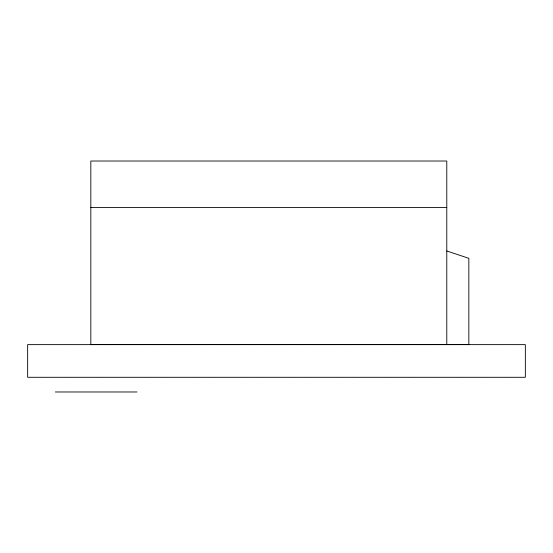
<?xml version="1.0" encoding="UTF-8"?>
<svg xmlns="http://www.w3.org/2000/svg" width="553" height="553" viewBox="0 0 553 553"><rect width="100%" height="100%" fill="white"/><g stroke="black" fill="none" stroke-linecap="round" stroke-linejoin="round"><path stroke-width="0.83" d="M90.823 207.555L446.789 207.555M47.15 344.63L27.65 344.63L27.65 377.291L47.15 377.291M47.676 344.63L66.643 344.63M67.169 344.63L95.89 344.63M96.416 344.63L115.383 344.63M115.916 344.63L144.63 344.63M145.156 344.63L164.13 344.63M164.656 344.63L193.377 344.63M193.903 344.63L212.87 344.63M213.396 344.63L242.117 344.63M242.643 344.63L261.617 344.63M262.143 344.63L290.857 344.63M291.383 344.63L310.357 344.63M310.883 344.63L339.604 344.63M340.13 344.63L359.097 344.63M359.623 344.63L388.344 344.63M388.87 344.63L407.844 344.63M408.37 344.63L437.084 344.63M437.617 344.63L456.584 344.63M457.11 344.63L485.831 344.63M486.357 344.63L505.324 344.63M505.85 344.63L525.35 344.63L525.35 377.291L505.85 377.291M47.676 377.291L66.643 377.291M67.169 377.291L95.89 377.291M96.416 377.291L115.383 377.291M115.916 377.291L144.63 377.291M145.156 377.291L164.13 377.291M164.656 377.291L193.377 377.291M193.903 377.291L212.87 377.291M213.396 377.291L242.117 377.291M242.643 377.291L261.617 377.291M262.143 377.291L290.857 377.291M291.383 377.291L310.357 377.291M310.883 377.291L339.604 377.291M340.13 377.291L359.097 377.291M359.623 377.291L388.344 377.291M388.87 377.291L407.844 377.291M408.37 377.291L437.084 377.291M437.617 377.291L456.584 377.291M457.11 377.291L485.831 377.291M486.357 377.291L505.324 377.291M55.328 391.98L136.971 391.98M446.796 250.979L468.84 258.327L468.84 344.595L90.823 344.595L90.823 161.02L446.789 161.02L446.789 344.595"/></g></svg>
